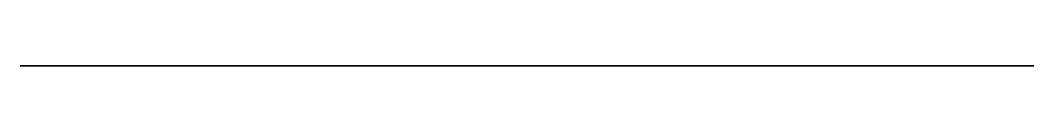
# Model space of a CAD drawing. Header units: millimetres. Extents: x -81.7 to -67.5, y 0 to 0.
import ezdxf

# ---------------------------------------------------------------- set-up
doc = ezdxf.new("R2010")
doc.units = ezdxf.units.MM
doc.layers.get('0').update_dxf_attribs({"color": 194, "true_color": 0x551cb1})

msp = doc.modelspace()

# ---------------------------------------------------------------- linework, layer by layer
at = {"color": 251, "true_color": 0x565656}
msp.add_polyline3d([(-76.023, 0, 125.146), (-76.174, 0, 125.565), (-76.3, 0, 125.999), (-76.403, 0, 126.444), (-76.485, 0, 126.897), (-76.546, 0, 127.353), (-76.588, 0, 127.811), (-76.613, 0, 128.266), (-76.621, 0, 128.716), (-81.72, 0, 128.734), (-81.72, 0, 109.911), (-80.206, 0, 108.652), (-80.206, 0, 17.716), (-81.72, 0, 16.339), (-81.72, 0, -2.464), (-67.537, 0, -2.464), (-67.537, 0, 113.079), (-69.811, 0, 113.087), (-69.82, 0, 113.94), (-69.865, 0, 114.799), (-69.909, 0, 115.225), (-69.97, 0, 115.646), (-70.052, 0, 116.06), (-70.158, 0, 116.465), (-70.262, 0, 116.786), (-70.383, 0, 117.1), (-70.519, 0, 117.409), (-70.668, 0, 117.712), (-70.831, 0, 118.01), (-71.006, 0, 118.302), (-71.388, 0, 118.875), (-71.805, 0, 119.432), (-72.252, 0, 119.975), (-73.197, 0, 121.033), (-74.028, 0, 121.976), (-74.427, 0, 122.47), (-74.806, 0, 122.978), (-75.161, 0, 123.5), (-75.486, 0, 124.035), (-75.776, 0, 124.584), (-75.905, 0, 124.863)], close=True, dxfattribs=at)

doc.saveas('drawing.dxf')
